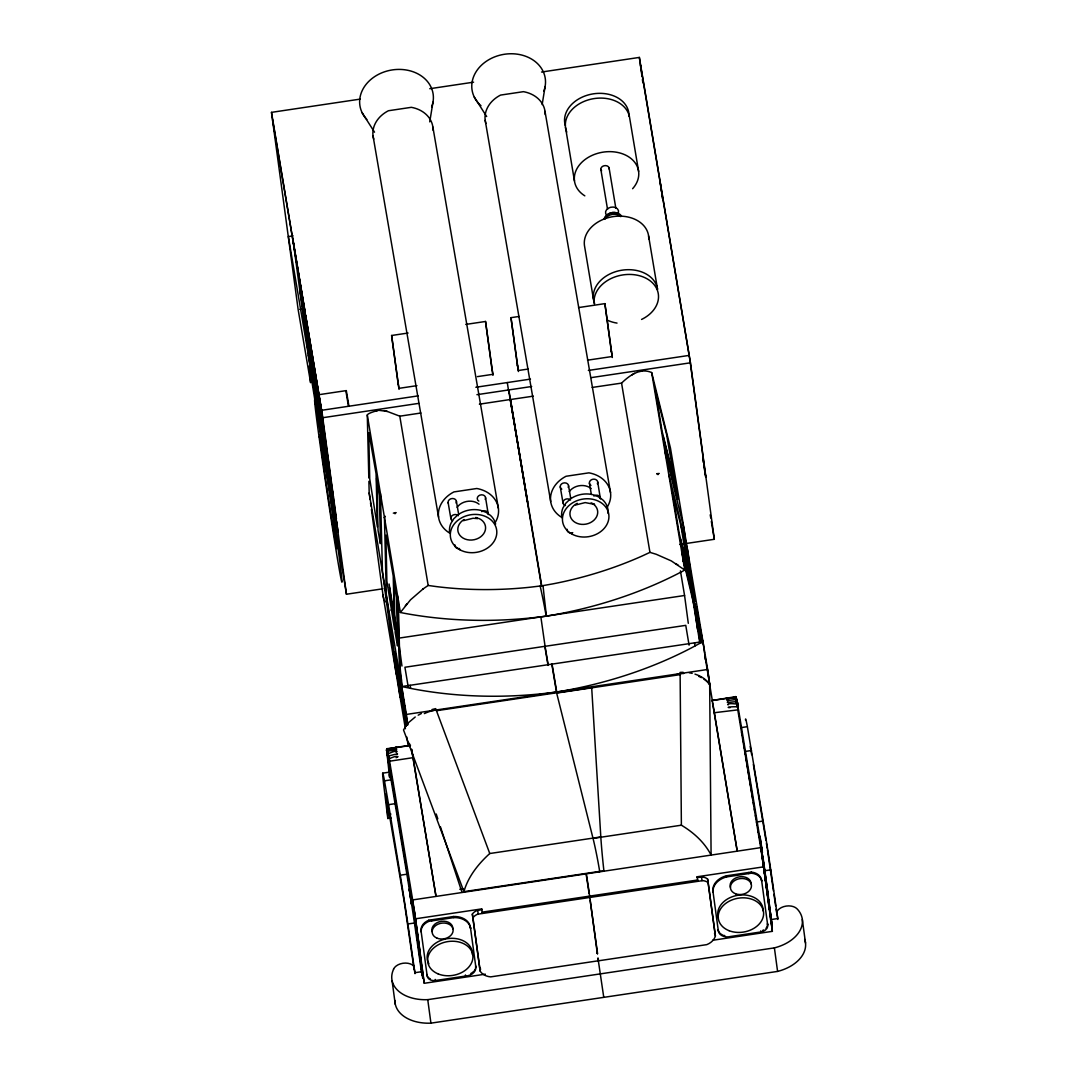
<?xml version="1.0" encoding="UTF-8"?>
<svg xmlns="http://www.w3.org/2000/svg" width="1077" height="1077" viewBox="0 0 1077 1077"><rect width="100%" height="100%" fill="white"/><g stroke="black" fill="none" stroke-linecap="round" stroke-linejoin="round"><path stroke-width="1.5" d="M395.986 750.104L396.78 749.834L387.841 751.167L386.818 753.281L387.572 749.807L396.498 748.475L395.084 749.094M488.298 514.55L485.565 497.628M600.428 498.893L597.695 481.971M387.222 748.569C385.539 747.801 389.672 756.323 389.605 761.143L412.612 899.578A97.226 1.521 81.5 0 1 414.08 909.055A97.657 1.535 81.5 0 1 415.56 918.789L424.284 983.288L485.31 974.173M410.512 745.217L387.168 748.717L387.128 752.379C387.195 746.536 385.526 753.873 387.357 748.932L409.098 745.688M429.736 121.863L432.967 102.194M542.148 104.577L545.11 86.537M396.996 754.129L397.548 753.967C390.103 754.667 386.158 759.258 387.033 750.413M396.121 757.696L398.019 756.7C394.465 754.654 386.562 762.26 387.989 756.027M600.818 836.937A29.402 1.05 84.5 0 0 603.901 870.754L463.891 891.662C468.158 876.611 478.323 863.875 489.766 853.522L600.818 836.937L591.677 687.557L436.454 710.726M386.589 750.171L387.195 749.35M411.858 900.049L760.685 847.639L761.883 850.197L761.318 847.707M386.791 749.013L386.603 749.821M735.254 697.411C735.201 694.005 737.785 701.746 736.17 699.135M735.793 697.061L736.237 698.394L736.116 697.236M736.816 699.969L737.22 701.962L735.995 697.075M423.288 588.769L410.512 599.822L400.388 612.476L403.673 613.15A315.534 208.669 -7.7 0 0 546.47 616.098A45.692 0.714 83.1 0 1 543.023 585.659L530.476 587.18A284.018 187.829 -7.7 0 1 436.333 586.588L428.175 585.457L422.884 589.052M411.697 749.255L435.956 896.091L412.949 757.683L389.618 761.197L388.918 762.126L411.926 900.52L412.612 899.578M389.618 761.197L388.918 762.126L388.447 758.72M394.909 750.952L395.757 750.211M395.892 752.15L397.13 751.665C394.115 749.619 386.387 756.35 387.208 752.15M395.663 512.652L394.963 513.756L395.905 512.612L393.334 513.137M386.966 750.763L387.006 752.54M405.315 605.799L407.093 603.685M384.327 517.431L385.337 516.287M762.583 854.828L763.391 860.16M592.162 387.451L621.564 383.102C629.48 375.51 640.196 367.472 651.666 372.548L684.77 570.056L681.849 571.645A318.59 210.688 -7.7 0 1 546.227 616.165A45.692 2.154 79.9 0 0 540.156 586.13L552.649 583.909A286.845 189.687 -7.7 0 0 642.511 555.84L649.943 552.38L656.162 554.251L671.321 560.915L684.77 570.056M387.168 748.717L386.926 751.019L386.63 749.404M415.224 716.999L407.9 723.179L403.512 729.923L463.891 891.662M634.434 373.302L631.889 374.958M368.819 478L367.284 414.955C368.401 412.383 383.722 409.139 376.196 410.808M704.533 653.106L702.971 641.596L692.107 647.533A318.59 210.688 -7.7 0 1 556.486 692.053L551.814 664.172M418.199 715.168L421.403 713.499M395.367 747.519L396.161 747.236M395.313 747.653L396.107 747.371M463.447 520.662L473.032 518.252L477.932 518.616M575.576 505.005L585.161 502.596L594.598 504.373L591.125 502.851M415.56 918.789L481.702 908.907L481.823 909.715L477.178 910.496A9.478 7.108 -9.5 0 0 472.332 914.131L480.154 971.091A14.809 11.107 -9.5 0 0 490.654 976.879L598.3 960.792M598.045 959.257L598.193 958.476L598.543 960.792L706.781 944.637A14.849 11.133 -9.5 0 0 715.384 935.994L708.195 882.709A9.531 7.149 -9.5 0 0 702.554 880.636L477.798 914.171A9.478 7.108 -9.5 0 0 472.951 917.806L480.154 971.091M762.153 852.432L762.153 857.104A131.488 2.06 81.5 0 1 767.538 896.199L769.234 909.082M431.958 709.541L435.673 708.639L489.766 853.522M378.754 410.297L387.303 411.441L399.796 416.18L420.919 413.003M479.386 404.185L510.242 399.527L527.649 501.976M770.54 919.623L777.823 918.546L776.719 911.95A11.309 7.472 -7.7 0 1 786.197 906.067A11.309 7.472 -7.7 0 1 797.128 908.907A37.937 25.081 -7.7 0 1 774.403 947.881L777.581 971.414L430.921 1023.15A37.937 25.081 -7.7 0 1 394.922 1000.452M382.981 588.769L346.444 594.235L310.23 371.43L309.166 365.965L310.607 382.712L298.154 309.624L271.485 112.358L360.203 99.111M429.763 88.718L473.584 82.175M541.543 72.038L639.361 57.418L690.451 362.801L714.32 539.294L679.695 544.464M293.119 235.85L288.34 236.563L338.218 532.173M305.195 312.424L292.809 238.636M299.796 309.382L303.081 308.884M398.14 383.883L391.611 335.485L408.089 333.035M465.762 324.419L485.539 321.471L492.983 375.321M517.512 366.059L510.983 317.661L519.222 316.436M578.537 307.578L604.897 303.633L612.342 357.497M308.264 355.45L336.011 518.952M318.805 394.707L346.309 390.601L348.935 406.217M416.934 385.66L398.948 388.353L398.032 382.873M477.421 376.627L492.876 374.325L491.96 368.859M528.201 369.048L518.32 370.515L517.404 365.049M587.517 360.189L612.234 356.5L611.319 351.021M271.485 112.358L321.431 410.324L418.145 395.878M475.832 387.262L530.463 379.104M588.365 370.448L689.293 355.383M272.562 119.803L322.36 414.847L336.441 518.952M418.872 403.35L322.588 417.741L321.431 410.324M476.936 394.68L531.675 386.508M591.394 377.596L690.451 362.801M639.563 371.377L642.121 371.134M399.836 637.988L541.071 616.838M688.297 623.314L684.568 595.5L540.869 616.906L545.07 646.281L404.925 667.255L408.237 687.059M395.03 651.625L396.74 662.288M696.644 609.259L696.509 606.634L698.031 615.707M699.013 623.152L698.286 617.229M696.294 606.674L698.219 617.309M544.841 646.348L685.766 625.36L689.078 645.163M398.477 675.966L399.58 684.218L394.801 651.652M701.666 641.502L697.896 618.306L699.592 628.578L699.485 626.504M398.248 675.993L399.527 680.893M698.785 623.193L698.488 622.169L700.831 635.901M701.06 639.24L701.019 635.915M399.675 686.911L399.109 683.195M702.971 641.596L401.721 686.547L406.944 725.158M400.105 689.105L404.508 718.278L401.317 695.432M400.24 691.111L400.698 692.996M400.617 692.767L400.132 690.774M400.859 693.588L403.915 713.189M400.94 694.786L399.688 687.786M401.034 692.605L402.192 698.663L397.952 669.342L400.859 688.89L398.692 675.373M400.9 696.752L401.896 701.841L400.981 696.94M402.461 703.146L402.313 701.369L404.508 718.278M402.906 708.733L403.35 710.47L399.796 686.655M404.023 713.189L404.037 712.26L406.096 726.248M404.306 714.159L402.865 705.57M552.057 664.105L556.728 691.972A315.534 208.669 -7.7 0 1 413.945 689.038L401.721 686.547L406.392 714.428L707.643 669.477L709.676 684.501L711.089 855.044C704.533 842.376 693.534 832.413 681.378 825.197L593.037 838.391L556.661 693.076L680.139 674.633M404.171 713.445L404.925 719.207L404.346 714.67M404.683 716.878L405.114 720.594M404.71 719.476L405.235 721.698L404.858 719.449M735.645 697.573L735.241 696.765L711.964 700.494A48.048 0.754 81.5 0 1 712.166 701.369M711.964 700.494L735.82 697.156M388.676 749.134L391.651 748.69M727.769 698.529L730.771 698.084M736.21 697.775C738.189 699.161 728.591 697.236 726.652 699.202L728.55 699.552M712.449 702.729A48.048 0.754 81.5 0 1 714.213 712.732L738.539 709.797L761.601 848.339L760.685 847.639L737.678 709.245M382.739 773.151L389.322 772.169M391.045 817.995L387.814 818.48L383.95 786.829A101.682 1.602 81.5 0 1 384.489 780.825L391.072 779.842L406.864 874.214A65.724 1.037 81.5 0 1 409.798 892.47L411.508 904.411L409.193 888.996L409.812 892.416M740.747 727.662L747.371 726.679L763.162 821.037A65.724 1.037 81.5 0 1 770.755 869.839A208.521 3.271 81.5 0 1 777.029 913.579L777.863 919.489M384.489 780.825L388.595 804.654L395.178 803.671M751.477 750.507L744.853 751.49L745.405 754.775M387.814 818.48L387.68 814.575L390.911 814.091M388.595 804.654L400.281 875.197L406.864 874.214M763.162 821.037L756.539 822.034A65.724 1.037 81.5 0 1 757.077 825.305M459.812 889.292L463.123 888.794M708.195 882.709L707.576 879.034A9.531 7.149 -9.5 0 0 701.935 876.974L697.25 877.58L697.142 876.772L763.633 866.85A97.657 1.535 81.5 0 0 762.153 857.104A97.226 1.521 81.5 0 0 760.685 847.639M475.805 967.038A9.922 7.445 -9.5 0 1 465.614 976.045L435.431 980.528A7.606 5.708 -9.5 0 1 427.138 975.587L421.053 930.891A13.166 9.868 -9.5 0 1 428.794 920.216L453.484 916.527A17.757 13.314 -9.5 0 1 470.407 927.378M761.56 880.071L767.632 924.766A7.62 5.722 -9.5 0 1 760.927 931.955L730.596 936.492A9.949 7.458 -9.5 0 1 718.332 930.851L712.934 891.191A17.797 13.341 -9.5 0 1 726.423 875.816L751.248 872.101A13.166 9.881 -9.5 0 1 761.56 880.071L761.735 881.161A13.166 9.881 -9.5 0 0 751.423 873.191L751.248 872.101M400.281 875.197A65.724 1.037 81.5 0 1 407.873 923.985L414.457 923.002A65.724 1.037 81.5 0 0 410.014 893.829M770.755 869.839L764.131 870.822A208.521 3.271 81.5 0 1 764.603 874.053M421.053 930.891L421.228 931.982A13.166 9.868 -9.5 0 1 428.969 921.306L453.673 917.617A17.757 13.314 -9.5 0 1 470.582 928.468M712.934 891.191L713.122 892.294A17.797 13.341 -9.5 0 1 726.598 876.907L751.423 873.191M590.129 900.332L597.264 951.274A160.971 2.531 81.5 0 1 597.573 953.737M422.184 971.616L414.941 972.693L413.837 966.109A11.241 7.431 -7.7 0 0 402.96 963.255A11.241 7.431 -7.7 0 0 393.522 969.138M597.264 951.274L597.021 951.354A160.971 2.531 81.5 0 1 597.345 953.805A160.971 2.531 81.5 0 0 597.021 951.314L589.779 897.006M712.597 940.275L772.357 931.349L763.633 866.85M393.63 969.152A37.937 25.081 -7.7 0 0 427.744 999.658L774.403 947.881M533.357 396.148L510.485 399.527L510.202 397.857A45.692 0.714 81.5 0 0 509.394 393.24L508.923 390.884L509.098 392.863M422.884 974.887L422.076 975.008L421.524 971.71M656.943 473.678L657.953 474.513L656.943 473.678L659.259 473.463M418.67 947.773A130.829 2.06 81.5 0 0 413.837 912.502L413.245 909.069L414.08 909.055A131.488 2.06 81.5 0 1 417.876 936.317M727.096 698.152L726.261 698.111L727.163 698.004M728.254 704.695L727.689 704.695C730.112 701.746 739.953 706.35 737.153 701.773M727.769 700.588L726.935 700.562L736.466 699.498L736.17 698.206M728.604 702.5L727.285 702.406L737.072 701.612M736.816 701.315C741.528 709.406 734.231 705.475 728.173 707.427L730.044 707.67M387.303 411.441L384.314 410.62M737.947 706.566C739.32 715.72 735.793 700.36 735.645 697.856M565.492 505.544L564.55 505.126A4.187 3.406 -9.8 0 1 563.581 500.738A4.187 3.406 -9.8 0 1 568.831 499.082L569.733 499.472A4.187 3.406 -9.8 0 1 570.514 500.078M452.475 520.81L452.421 520.783A4.187 3.406 -9.8 0 1 451.451 516.395A4.187 3.406 -9.8 0 1 456.688 514.739L457.604 515.129A4.187 3.406 -9.8 0 1 458.371 515.735M668.965 474.97L687.597 550.293L694.261 599.66M675.75 563.594L678.093 565.102M474.297 97.118L486.669 116.531M362.168 112.775L374.527 132.188M700.71 640.532L701.019 642.04L699.983 635.228L700.656 639.159M399.257 683.181L398.584 680.206L399.271 683.558M510.983 317.661L518.427 371.525M391.611 335.485L399.055 389.349M735.295 696.631L737.53 706.216M387.06 748.69L389.43 761.237M436.225 814.024L437.8 818.816M440.426 826.786L461.939 892.214M398.584 680.206L398.921 681.149M651.666 372.534L670.446 447.978L707.643 669.477M664.846 451.182L683.72 527.205L697.519 629.237M681.997 553.497L697.061 614.092A21.069 0.794 78 0 1 702.702 641.636L703.308 644.086M682.683 557.644L702.702 641.636M387.047 749.202L387.128 750.238M701.679 639.657L701.639 638.823M387.249 750.063L387.397 751.584M700.238 635.659L700.333 636.184M397.575 671.442L397.009 667.067L399.796 684.191M387.532 751.423L389.282 761.358M398.8 680.92L399.5 684.959M400.281 690.761L399.796 688.849L400.146 691.663M750.184 746.428L751.679 754.694M737.058 703.496L736.305 699.377L736.453 702.675M387.747 753.402L388.057 755.852M402.192 698.663L398.853 678.2M737.22 703.591L737.826 706.418M741.568 732.427L742.12 735.604M742.659 738.782L743.211 741.959M743.763 745.136L744.315 748.313M388.151 755.691L388.528 758.545M545.016 111.416L610.511 492.593M589.415 483.21L591.34 494.437M568.548 485.66L570.743 498.476M560.255 486.898L563.015 502.932M485.202 120.355L550.697 501.532M432.887 127.073L498.382 508.25M456.406 501.317L458.614 514.133M448.126 502.555L450.873 518.589M373.059 136.012L438.554 517.189M403.808 701.544L403.471 699.552L407.604 724.525M737.691 706.31L738.351 709.514M737.341 706.135L738.055 709.312M700.185 636.197L700.669 638.203M700.535 638.607L700.912 639.98M388.622 758.396L389.039 761.641M640.438 64.862L689.913 359.96L705.772 477.286L703.833 465.722M702.729 459.112L703.281 462.41M753.361 764.441L765.882 840.1M710.214 514.819L710.766 518.077M711.318 521.349L714.32 539.294M761.035 848.784L760.86 847.761L761.479 852.069M771.199 919.529L771.751 922.827M772.357 931.349L767.995 895.889A131.152 2.06 81.5 0 0 763.135 860.523L761.049 847.653M767.632 924.766L767.457 923.676A7.62 5.722 -9.5 0 1 767.349 926.032M638.621 171.418L629.641 117.878A32.431 24.313 -9.5 0 0 591.179 99.138A32.431 24.313 -9.5 0 0 566.758 132.054M648.583 235.917L657.562 289.457A32.431 24.313 -9.5 0 0 619.113 270.731A32.431 24.313 -9.5 0 0 594.679 303.647M760.752 930.865L760.927 931.955M748.488 872.518L748.663 873.609M700.521 638.217L701.262 641.73L700.764 640.007M680.906 525.32L699.727 642.43M694.517 642.861L695.028 645.944M680.435 570.85L684.568 595.5M609.124 168.16L615.829 208.157M726.423 875.816L726.598 876.907M600.845 169.399L607.549 209.396M718.332 930.851L718.144 929.761A9.949 7.458 -9.5 0 0 722.317 934.849M707.576 879.034L715.384 935.994M621.564 383.102L649.943 552.38M701.437 876.961L702.056 880.636M697.142 876.772L697.856 881.255L697.681 880.003L482.254 912.138L482.429 913.39L481.702 908.907M565.506 127.449L574.472 181.003M593.427 299.043L584.448 245.489A32.431 24.313 -9.5 0 1 615.357 216.342A32.431 24.313 -9.5 0 1 648.744 239.081M541.704 585.821L510.485 399.527L527.407 502.044M541.462 585.901L509.946 397.857A45.692 0.714 81.5 0 0 509.152 393.24L508.681 390.884L508.856 392.863M589.106 892.873L589.738 896.441M597.937 958.018L603.766 997.342M545.002 645.904L548.274 665.371M544.76 645.904L548.018 665.371M399.796 416.18L428.175 585.457M477.649 910.348L478.269 914.01M472.332 914.131L472.951 917.792M470.609 928.468L470.434 927.378L475.832 967.038L475.644 965.934A9.922 7.445 -9.5 0 1 475.522 968.088M465.426 974.941L465.614 976.031M453.484 916.527L453.673 917.617M367.284 414.982L400.388 612.476M410.135 685.295L410.647 688.365M389.08 583.99L397.898 636.588M393.307 614.779L389.484 587.261M394.694 623.044L396.915 636.265M399.688 652.797L400.24 656.095M368.899 481.311L369.182 492.929L402.058 689.038L401.613 680.489A15.213 1.05 85 0 1 399.809 662.422L398.302 600.077M401.815 695.836L401.25 692.565M403.013 705.543L403.161 706.808M399.365 684.972L401.748 701.867M371.417 509.381L382.981 594.962L405.396 728.725M406.783 737.005L408.17 745.284M345.838 390.668L348.463 406.285M431.54 919.812L431.715 920.902M428.794 920.216L428.983 921.306M435.243 979.437L435.431 980.528M427.125 975.587L426.95 974.497A7.606 5.708 -9.5 0 0 430.342 978.872M412.599 900.776L412.424 899.753L413.097 904.653M423.369 977.795L424.284 983.288M305.747 315.723L322.36 414.847M299.837 290.602L329.05 464.941M304.185 322.79L333.412 497.116M336.562 522.251L337.114 525.563M745.944 758.06L746.482 761.331M747.034 764.616L750.561 785.941M751.1 789.226L751.652 792.497M752.19 795.782L752.729 799.067M753.281 802.338L753.819 805.623M754.358 808.908L754.91 812.193M755.448 815.464L755.987 818.749M704.802 655.018L737.22 851.14L714.213 712.732M698.704 621.281L698.838 622.143L698.502 618.844M701.706 640.317L701.894 641.461M400.052 689.078L399.5 686.561M401.129 696.913L399.917 689.334M401.263 698.031L400.536 694.167M766.407 843.345L767.201 848.205M761.358 850.238L760.833 846.912M411.441 900.911L412.06 904.33L409.772 889.306M700.898 636.386C702.904 648.691 699.067 621.846 700.05 630.449M398.342 673.529L397.225 667.04L397.79 671.415M399.648 681.337L400.294 685.147L399.163 676.827M399.419 681.378L400.065 685.174L397.723 669.382L398.934 678.2M401.048 696.725L400.132 691.797M400.55 687.988L398.275 672.883L400.644 688.917L399.984 683.666M399.015 675.831L398.503 672.856L398.786 675.4M700.898 641.596L701.248 642.781M403.256 707.024L403.485 708.504M403.108 707.051L404.387 715.72M400.859 695.54L400.281 691.771M760.874 847.639L760.887 847.68A97.092 1.521 81.5 0 1 762.328 857.077A131.354 2.06 81.5 0 1 767.713 896.104M701.275 639.092L699.202 624.391L701.935 642.094M507.294 382.564L508.452 389.982M403.269 708.316L404.185 714.361M412.437 899.645L412.437 899.672A97.092 1.521 81.5 0 1 413.891 909.069A131.354 2.06 81.5 0 1 417.674 936.29M412.276 899.699L412.639 902.041A96.742 1.521 81.5 0 1 413.716 909.082A131.179 2.06 81.5 0 1 419.088 948.043L422.588 977.499M412.128 899.766L413.353 909.096M411.926 899.914L412.935 907.063M761.56 850.009L761.924 852.365M401.102 692.026L399.904 683.989M400.482 689.495L400.886 692.053M399.661 686.83L399.069 682.858L399.648 686.547M399.513 686.843L398.921 682.885M412.854 904.451L413.568 909.096M767.457 849.847L773.461 891.002M761.076 844.853C765.397 871.805 757.387 817.874 760.779 842.847M760.631 843.937L759.447 837.125M700.615 631.284L701.167 634.918M701.046 641.569L700.548 637.934M398.315 675.306L397.776 671.698M398.086 675.333L397.548 671.725M400.536 693.265L400.092 690.545M700.656 631.849L701.154 635.228M403.458 709.326L403.888 712.287M410.862 897.114L410.283 893.196M700.952 640.882L700.562 638.082M589.725 896.616L589.873 897.383M399.54 685.861L399.136 682.912M773.946 894.3L775.615 905.838M776.086 909.136L776.557 912.421M701.558 641.784L699.956 630.422M413.918 968.223L404.319 902.351L385.849 794.153L387.68 814.575M760.927 845.943L761.601 850.857M759.958 841.016L760.227 842.928M701.544 641.34L700.79 635.942M762.893 856.915L763.243 860.429A130.829 2.06 81.5 0 1 768.17 895.62M400.294 691.636L400.079 690.101M413.447 909.096L414.066 912.609A131.152 2.06 81.5 0 1 418.926 947.975L421.901 973.056M414.982 973.648L414.147 967.725A208.521 3.271 81.5 0 0 407.873 923.985M399.311 680.933L399.567 682.778M399.769 688.176L399.769 689.361M701.692 638.648L701.935 640.384M700.723 633.801L700.535 632.361M802.325 919.516L805.515 943.062M761.924 855.353L762.368 858.652M763.028 863.579L763.472 866.877M660.282 183.198L661.453 191.868M661.897 195.112L662.328 198.356M639.361 57.418L641.973 76.225M642.404 79.483L642.848 82.727M704.856 655.408L705.422 659.703M698.058 617.256L699.592 628.578M696.509 606.634L696.859 609.219M694.719 602.958L700.05 642.444M611.426 352.031L604.897 303.633M492.068 369.855L485.539 321.471M399.069 644.773L401.95 666.03M406.392 714.428L407.806 724.942M403.552 699.969L406.042 718.561M409.395 743.292L409.839 746.59M404.01 712.395L405.948 726.275M401.586 695.877L401.977 698.69M396.578 662.247L398.113 673.569M399.15 681.108L399.58 684.218M400.132 697.277L386.333 595.244L384.435 517.283M396.255 674.189L382.47 572.156L380.464 493.616M369.182 492.929L370.071 499.513M370.515 502.797L370.959 506.096M427.744 999.604L430.921 1023.15M413.487 907.359L414.16 912.286M416.624 930.38L417.068 933.665M418.845 946.831L419.518 952.014M419.963 955.057L420.636 960.186M421.08 963.269L421.74 968.344M412.316 899.753L412.989 904.68M416.112 927.714L416.786 932.642M418.791 947.45L420.582 960.603M421.026 963.902L421.699 968.829M413.837 966.109L414.268 969.246M336.886 522.251L337.33 525.563M322.036 414.901L346.444 594.235M292.742 238.084L308.601 355.397M392.082 980.743L395.259 1004.289M707.818 670.5L709.676 684.501A29.335 20.544 -0.5 0 0 694.988 674.135M770.472 912.461L772.074 925.345M768.79 899.658L771.913 925.614M771.778 925.735L768.211 895.35A130.654 2.046 81.5 0 0 763.364 860.254M770.903 921.75L767.861 895.997A131.179 2.06 81.5 0 0 762.503 857.036A96.742 1.521 81.5 0 0 761.412 849.995M403.942 702.891L404.346 705.96M421.726 965.261L423.382 977.876M423.005 977.781L419.465 948.137A131.488 2.06 81.5 0 0 418.293 939.4M422.844 977.701L419.263 948.11A131.354 2.06 81.5 0 0 418.091 939.373M420.245 960.388L418.536 947.531A130.654 2.046 81.5 0 0 413.756 912.421M399.621 688.203L399.459 687.032M699.835 627.797L699.471 624.875L699.996 628.254M399.836 689.401L399.782 688.93M736.722 703.173L736.049 698.973M387.882 755.825L388.245 759.056M388.985 765.491L389.349 768.709M387.707 755.946L388.258 760.779M389.362 770.445L388.81 765.612L389.268 772.344A101.682 1.602 81.5 0 1 391.072 779.842M387.558 756.081L388.164 762.678M387.155 754.802L389.632 777.742M386.912 752.715L387.047 755.354M405.073 719.463L405.087 721.725M386.535 749.74L386.562 750.588M397.615 595.931L399.177 658.545A21.069 1.454 85 0 0 401.99 686.507M681.378 825.197L680.112 672.425A29.335 20.544 -0.5 0 1 683.168 672.317M677.325 674A33.36 25.175 -9.9 0 1 683.76 673.502M698.811 676.396A33.36 25.175 -9.9 0 1 701.423 677.635M703.833 679.089A33.36 25.175 -9.9 0 1 709.676 684.501M689.213 672.788A29.335 20.544 -0.5 0 1 692.161 673.354M765.303 878.886A208.521 3.271 81.5 0 1 765.76 882.076M766.218 885.267A208.521 3.271 81.5 0 1 766.676 888.431M767.349 893.143A208.521 3.271 81.5 0 1 767.807 896.266M768.682 902.445A208.521 3.271 81.5 0 1 769.126 905.515M769.557 908.557A208.521 3.271 81.5 0 1 770.405 914.561M770.62 916.056A208.521 3.271 81.5 0 1 771.24 920.485M586.063 873.716A97.657 1.535 81.5 0 1 589.011 892.927M745.526 720.028A101.682 1.602 81.5 0 1 747.371 726.679M757.643 828.778A65.724 1.037 81.5 0 1 758.235 832.454M763.014 863.337A65.724 1.037 81.5 0 1 763.458 866.325M804.64 939.292A37.937 25.081 -7.7 0 1 777.581 971.414M714.818 932.588A14.849 11.133 -9.5 0 1 714.522 933.476M767.039 926.799A7.62 5.722 -9.5 0 1 766.03 928.239M763.701 929.949A7.62 5.722 -9.5 0 1 762.758 930.353M724.834 935.63A9.949 7.458 -9.5 0 1 723.529 935.321M730.435 887.394A10.595 7.943 -9.5 0 1 739.387 876.84A10.595 7.943 -9.5 0 1 751.167 884.029M718.372 917.887A22.859 17.138 -9.5 0 1 737.987 895.256A22.859 17.138 -9.5 0 1 763.149 910.967M684.299 549.984A35.716 25.498 -33.7 0 1 683.047 561.13M601.612 170.866A4.187 3.137 -9.5 0 1 604.035 165.764A4.187 3.137 -9.5 0 1 609.097 168.981M565.398 125.794A32.431 24.313 -9.5 0 1 593.521 93.807A32.431 24.313 -9.5 0 1 628.995 116.289M594.221 303.781A32.431 24.313 -9.5 0 1 618.871 275.725A32.431 24.313 -9.5 0 1 656.418 288.138A32.431 24.313 -9.5 0 1 641.569 319.438M617.027 323.1A32.431 24.313 -9.5 0 1 607.334 320.152M584.824 195.852A32.431 24.313 -9.5 0 1 581.943 162.183A32.431 24.313 -9.5 0 1 626.451 155.532A32.431 24.313 -9.5 0 1 632.616 188.717M606.688 215.225A6.556 4.927 -9.5 0 1 610.659 207.269A6.556 4.927 -9.5 0 1 618.467 212.425M605.139 218.954A9.114 6.839 -9.5 0 1 620.769 216.625M604.157 218.9A9.114 6.839 -9.5 0 1 612.194 212.573A9.114 6.839 -9.5 0 1 621.577 216.302M607.065 215.79A6.556 4.927 -9.5 0 1 617.175 213.394M480.975 105.708A37.062 30.129 -9.8 0 1 501.034 54.914A37.062 30.129 -9.8 0 1 543.791 91.249M572.735 532.644A4.187 3.406 -9.8 0 1 567.094 529.265M569.248 491.624A13.961 11.349 -9.8 0 1 591.179 488.541M545.204 114.62A30.25 24.583 -9.8 0 0 523.449 91.666L500.563 95.086A30.25 24.583 -9.8 0 0 485.889 123.478M593.939 504.575A13.961 11.349 -9.8 0 1 592.431 521.443A13.961 11.349 -9.8 0 1 572.21 519.908A13.961 11.349 -9.8 0 1 577.232 503.309M590.95 485.417A4.187 3.406 -9.8 0 1 590.088 480.894A4.187 3.406 -9.8 0 1 595.554 479.467A4.187 3.406 -9.8 0 1 597.372 483.748M606.943 507.523A30.25 24.583 -9.8 0 0 588.944 472.843L566.058 476.263A30.25 24.583 -9.8 0 0 561.831 517.445M560.525 487.746A4.187 3.406 -9.8 0 1 564.483 482.846A4.187 3.406 -9.8 0 1 568.225 487.423M561.804 489.106A4.187 3.406 -9.8 0 1 561.05 488.5M561.952 517.727A23.371 19.009 -9.8 0 1 562.988 507.819L565.788 503.242L569.895 499.324A23.371 19.009 -9.8 0 1 592.794 494.68L598.193 496.672L602.662 499.782A23.371 19.009 -9.8 0 1 608.034 513.419M593.831 496.012A4.187 3.406 -9.8 0 1 594.787 495.528L595.85 495.245A4.187 3.406 -9.8 0 1 600.454 498.005M366.813 119.426A37.062 30.129 -9.8 0 1 390.48 70.234A37.062 30.129 -9.8 0 1 431.662 106.906M449.809 533.384A23.371 19.009 -9.8 0 1 450.859 523.476L453.659 518.899L457.752 514.981A23.371 19.009 -9.8 0 1 480.665 510.336L486.05 512.329L490.533 515.439A23.371 19.009 -9.8 0 1 495.622 524.109M478.996 518.508A13.961 11.349 -9.8 0 1 482.334 535.363A13.961 11.349 -9.8 0 1 461.293 536.804A13.961 11.349 -9.8 0 1 464.052 519.531M475.684 517.485A13.961 11.349 -9.8 0 1 477.932 518.091M477.542 499.715A4.187 3.406 -9.8 0 1 481.5 494.814A4.187 3.406 -9.8 0 1 485.242 499.405M478.821 501.074A4.187 3.406 -9.8 0 1 478.067 500.468M481.702 511.669A4.187 3.406 -9.8 0 1 482.658 511.185L483.708 510.902A4.187 3.406 -9.8 0 1 488.312 513.662M448.382 503.403A4.187 3.406 -9.8 0 1 452.34 498.503A4.187 3.406 -9.8 0 1 456.083 503.08M459.542 548.57A4.187 3.406 -9.8 0 1 454.952 544.922M494.801 523.18A30.25 24.583 -9.8 0 0 476.815 488.5L453.915 491.92A30.25 24.583 -9.8 0 0 449.701 533.102M457.106 507.28A13.961 11.349 -9.8 0 1 479.05 504.198M433.062 130.277A30.25 24.583 -9.8 0 0 411.32 107.323L388.42 110.743A30.25 24.583 -9.8 0 0 373.746 139.135M414.457 923.002A208.521 3.271 81.5 0 1 421.565 972.666M586.305 873.649A97.657 1.535 81.5 0 1 589.254 892.846M411.535 749.511A48.048 0.754 81.5 0 1 412.949 757.683M389.497 776.571A101.682 1.602 81.5 0 1 389.322 774.605M424.365 713.593A33.185 25.04 -9.1 0 1 436.548 709.905M480.679 969.179A14.809 11.107 -9.5 0 1 479.588 967.684M475.172 969.152A9.922 7.445 -9.5 0 1 474.62 970.175M473.907 971.144A9.922 7.445 -9.5 0 1 470.824 973.541M432.065 931.645A10.568 7.929 -9.5 0 1 441.435 921.32A10.568 7.929 -9.5 0 1 452.811 928.818M428.929 963.807A22.792 17.097 -9.5 0 1 445.676 938.969A22.792 17.097 -9.5 0 1 472.426 954.585M392.607 611.561A35.797 25.875 15.1 0 1 391.045 610.067M385.122 601.922A35.797 25.875 15.1 0 1 384.354 600.185M383.735 598.449A35.797 25.875 15.1 0 1 382.927 594.948M593.037 838.391A29.375 1.656 79.1 0 1 599.727 871.683M677.595 499.095L666.003 452.959L662.934 435.566L675.4 485.996L677.595 499.095M694.746 601.424L683.155 555.288L680.085 537.894L692.538 588.311L694.746 601.424M368.778 434.112L369.721 478.767L377.408 526.976L376.075 473.772L368.94 432.833L368.778 434.112M385.916 536.427L386.872 581.082L394.559 629.305L393.226 576.087L386.091 535.148L385.916 536.427M380.544 542.014L380.343 543.629L378.04 530.369L376.613 478.296L379.239 495.299L380.544 542.014M397.682 644.329L397.494 645.944L395.192 632.684L393.765 580.611L396.39 597.627L397.682 644.329M655.314 390.13L662.072 431.096L674.862 482.59L666.582 434.462L655.341 390.089M672.465 492.458L679.21 533.411L692.013 584.919L683.733 536.79L672.492 492.418M402.34 704.439L402.475 706.135L402.34 704.439M729.129 930.716A22.859 17.138 -9.5 0 0 763.633 913.875A22.859 17.138 -9.5 0 0 730.018 900.789A22.859 17.138 -9.5 0 0 729.129 930.716M735.564 893.775A10.595 7.943 -9.5 0 0 751.477 885.846A10.595 7.943 -9.5 0 0 735.793 879.909A10.595 7.943 -9.5 0 0 735.564 893.775M572.358 534.313A23.371 19.009 -9.8 0 0 608.855 518.225A23.371 19.009 -9.8 0 0 575.832 501.155A23.371 19.009 -9.8 0 0 572.358 534.313M460.216 549.97A23.371 19.009 -9.8 0 0 496.726 533.882A23.371 19.009 -9.8 0 0 463.702 516.812A23.371 19.009 -9.8 0 0 460.216 549.97M321.794 451.963A57.512 0.902 81.5 0 0 336.387 546.806A57.512 0.902 81.5 0 0 326.964 476.317A57.512 0.902 81.5 0 0 321.794 451.963M319.048 436.885A91.882 1.44 81.5 0 0 341.611 581.324A91.882 1.44 81.5 0 0 324.258 454.938A91.882 1.44 81.5 0 0 319.048 436.885M438.218 973.931A22.792 17.097 -9.5 0 0 472.911 957.507A22.792 17.097 -9.5 0 0 439.685 944.058A22.792 17.097 -9.5 0 0 438.218 973.931M436.952 938.134A10.568 7.929 -9.5 0 0 453.121 930.636A10.568 7.929 -9.5 0 0 437.814 924.281A10.568 7.929 -9.5 0 0 436.952 938.134"/></g></svg>
